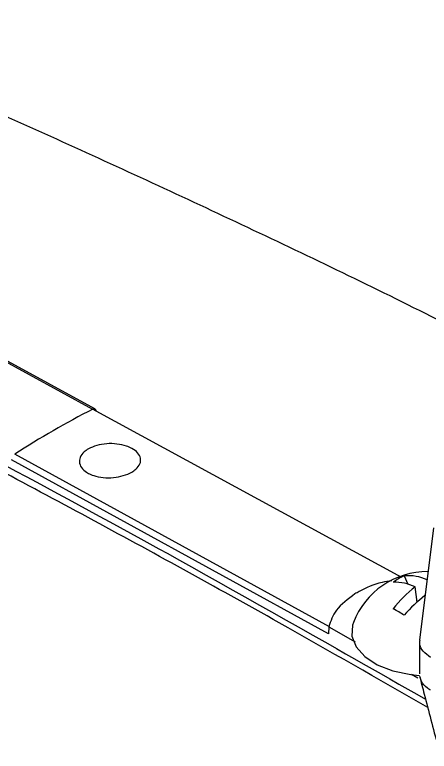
# Model space of a CAD drawing. Extents: x 16.7 to 113.1, y 4.5 to 84.5.
# Drawn here: x 25.007 to 26.301, y 69.051 to 71.348 of the extents above; entities that cross this region are included whole.
import ezdxf

# ---------------------------------------------------------------- set-up
doc = ezdxf.new("R2010")
doc.units = 0
doc.header["$MEASUREMENT"] = 0
doc.layers.add('OBJECT', color=7, linetype='CONTINUOUS')

msp = doc.modelspace()

# ---------------------------------------------------------------- linework, layer by layer
at = {"layer": 'OBJECT'}
for p, q in [((23.4841, 71.0813), (25.2507, 70.1184)), ((26.2154, 69.5932), (25.2507, 70.1184)), ((25.9867, 69.4174), (24.9978, 69.96)), ((25.9898, 69.4391), (25.0074, 69.978)), ((26.3141, 69.7483), (26.2709, 69.3977)), ((26.2232, 69.5981), (26.234, 69.5726)), ((26.2631, 69.5167), (26.257, 69.5638)), ((25.9874, 69.4396), (25.9867, 69.4174)), ((25.9874, 69.4396), (26.0695, 69.3925)), ((26.2706, 69.3929), (26.2706, 69.2924)), ((26.2455, 69.2917), (26.2658, 69.2801))]:
    msp.add_line(p, q, dxfattribs=at)
at = {"layer": 'OBJECT', "flags": 128}
for points in [[(25.2578, 70.1188), (23.7667, 70.9315), (23.4841, 71.0856)], [(26.0644, 69.4525), (26.0618, 69.4446), (26.0599, 69.4104), (26.0728, 69.3771), (26.0997, 69.3467), (26.1388, 69.321), (26.1877, 69.3019), (26.2434, 69.2903), (26.2709, 69.2877)]]:
    msp.add_lwpolyline(points, dxfattribs=at)
at = {"layer": 'OBJECT'}
for centre, radius, start, end in [((25.2545, 70.1129), 0.00666, 0.1509, 124.0628), ((26.7156, 67.3), 3.1763, 117.4627, 122.5319), ((26.2949, 69.3648), 0.2466, 89.5002, 159.164), ((26.2877, 69.4465), 0.1648, 113.0747, 126.9199), ((26.2365, 69.4626), 0.1361, 64.606, 95.6229), ((26.195, 69.4399), 0.1385, 63.4128, 92.5897), ((27.6866, 66.7552), 3.2221, 119.8667, 120.128), ((26.442, 69.3107), 0.3134, 126.1629, 143.8844), ((26.5159, 69.2313), 0.3812, 126.7753, 140.1591), ((25.5646, 68.3746), 1.2829, 59.1157, 60.8897)]:
    msp.add_arc(centre, radius, start, end, dxfattribs=at)
for points, knots in [([(26.4374, 70.3409), (26.3942, 70.3629), (26.1555, 70.4845), (25.7165, 70.6944), (25.1209, 70.9701), (24.5205, 71.2321), (24.0761, 71.4195), (23.8308, 71.5157), (23.7881, 71.5324)], [0, 0, 0, 0, 0.050029, 0.27586, 0.501567, 0.727114, 0.952463, 1, 1, 1, 1]), ([(23.4841, 70.6961), (23.7762, 70.5538), (24.4149, 70.2425), (25.3506, 69.7481), (25.9936, 69.382), (26.2896, 69.2135)], [0, 0, 0, 0, 0.312642, 0.683558, 1, 1, 1, 1]), ([(26.2965, 69.1874), (26.1417, 69.2762), (25.7884, 69.4791), (25.2377, 69.7812), (24.6394, 70.0988), (24.0552, 70.3978), (23.6685, 70.5859), (23.4841, 70.6755)], [0, 0, 0, 0, 0.1650303, 0.3768531, 0.587099, 0.8031108, 1, 1, 1, 1]), ([(25.259, 70.1175), (25.2587, 70.1179), (25.2576, 70.1194), (25.2547, 70.1199), (25.2521, 70.1189), (25.2507, 70.1184)], [0, 0, 0, 0, 0.203963, 0.601982, 1, 1, 1, 1]), ([(25.2374, 69.9941), (25.2457, 69.9981), (25.2624, 70.006), (25.2943, 70.0111), (25.3268, 70.0104), (25.3535, 70.0045), (25.3759, 69.995), (25.3927, 69.9822), (25.4017, 69.9652), (25.3998, 69.9474), (25.3886, 69.9325), (25.3707, 69.9198), (25.3471, 69.9099), (25.3158, 69.9039), (25.2832, 69.9039), (25.2564, 69.9093), (25.234, 69.9188), (25.2172, 69.9317), (25.2082, 69.9493), (25.2102, 69.9678), (25.221, 69.9834), (25.2328, 69.9911), (25.2374, 69.9941)], [0, 0, 0, 0, 0.053651, 0.107302, 0.16095, 0.214596, 0.24995, 0.303685, 0.357419, 0.411167, 0.464871, 0.499999, 0.553585, 0.60717, 0.66081, 0.714534, 0.75005, 0.803721, 0.857393, 0.911044, 0.96469, 1, 1, 1, 1]), ([(26.184, 69.5824), (26.1738, 69.5811), (26.1351, 69.5762), (26.1046, 69.5607), (26.082, 69.5494)], [0, 0, 0, 0, 0.262538, 1, 1, 1, 1]), ([(26.0693, 69.542), (26.0474, 69.5258), (26.007, 69.4958), (25.9936, 69.4572), (25.9874, 69.4396)], [0, 0, 0, 0, 0.541514, 1, 1, 1, 1]), ([(26.3055, 69.3437), (26.297, 69.35), (26.2802, 69.3626), (26.2696, 69.3819), (26.2718, 69.3935), (26.2726, 69.3975)], [0, 0, 0, 0, 0.39606, 0.792114, 1, 1, 1, 1]), ([(28.1751, 69.2692), (28.1166, 69.2707), (27.9998, 69.2736), (27.8139, 69.251), (27.6212, 69.2079), (27.424, 69.1426), (27.226, 69.0572), (27.0266, 68.952), (26.8252, 68.826), (26.6258, 68.6815), (26.4316, 68.5212), (26.2422, 68.3454), (26.0559, 68.1535), (25.9366, 68.0129), (25.877, 67.9426)], [0, 0, 0, 0, 0.082347, 0.164694, 0.249433, 0.334172, 0.416519, 0.498866, 0.583605, 0.668344, 0.750089, 0.831834, 0.915917, 1, 1, 1, 1]), ([(26.2708, 69.2858), (26.2756, 69.267), (26.2942, 69.195), (26.3134, 69.1226), (26.3276, 69.0691)], [0, 0, 0, 0, 0.260609, 1, 1, 1, 1]), ([(26.3054, 69.2417), (26.3019, 69.2439), (26.2894, 69.2516), (26.2764, 69.265), (26.2743, 69.2772), (26.2737, 69.281)], [0, 0, 0, 0, 0.207739, 0.748504, 1, 1, 1, 1])]:
    msp.add_open_spline(points, degree=3, knots=knots, dxfattribs=at)

doc.saveas('drawing.dxf')
